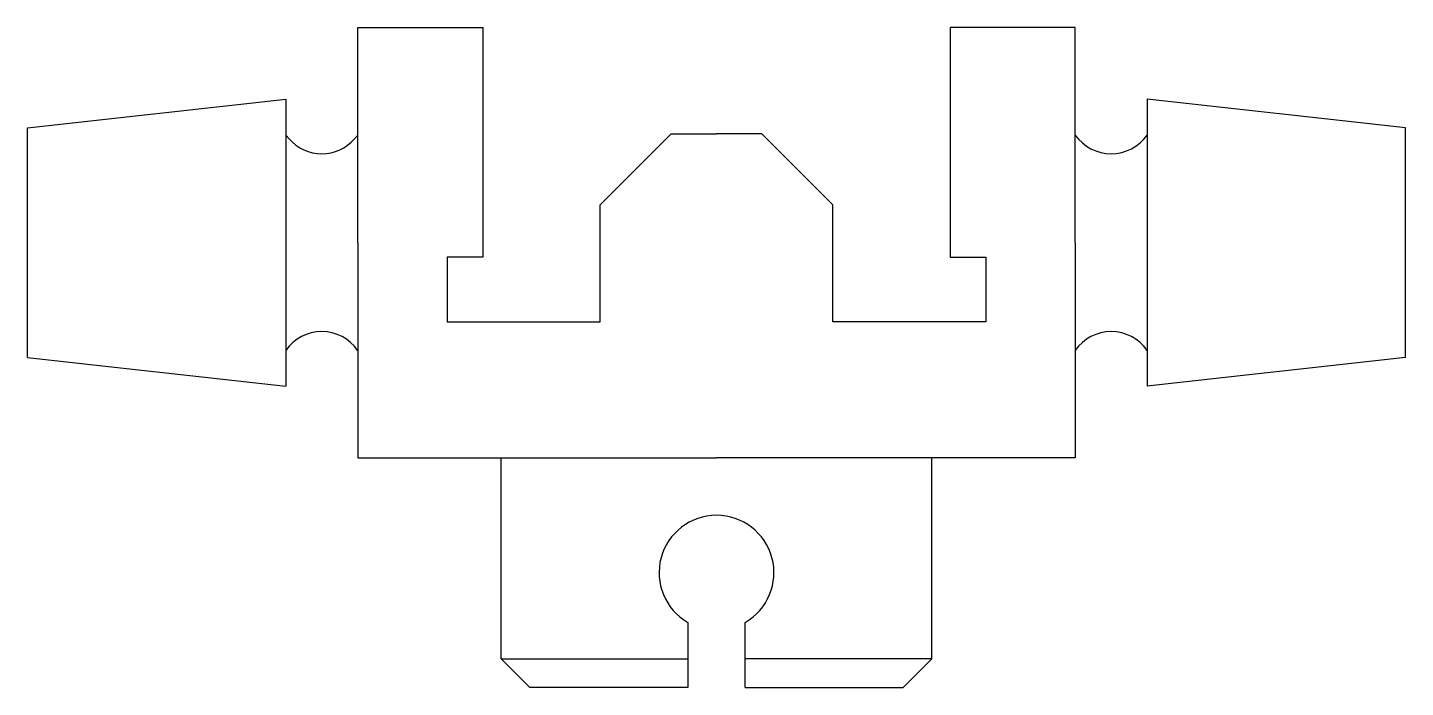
# Model space of a CAD drawing. Header units: millimetres. Extents: x 333 to 2732, y 37 to 1187.
import ezdxf

# ---------------------------------------------------------------- set-up
doc = ezdxf.new("R2010")
doc.units = ezdxf.units.MM
doc.header["$MEASUREMENT"] = 0
doc.linetypes.add('ACAD_ISO02W100', pattern=[15, 12, -3])
for name, color, linetype, plot in [('Baza', 30, 'ACAD_ISO02W100', False), ('Laterale', 130, 'ACAD_ISO02W100', False), ('Mijloc', 6, 'ACAD_ISO02W100', False)]:
    doc.layers.add(name, color=color, linetype=linetype, plot=plot)

msp = doc.modelspace()

# ---------------------------------------------------------------- linework, layer by layer
at = {"layer": 'Baza', "linetype": 'Continuous'}
for p, q in [((1157.6, 87.2), (1157.6, 437.1)), ((1907.5, 87.2), (1907.5, 437.1)), ((1482.6, 150.5), (1482.6, 37.2)), ((1582.6, 37.2), (1582.6, 150.5)), ((1157.6, 87.2), (1207.6, 37.2)), ((1157.6, 87.2), (1482.6, 87.2)), ((1907.5, 87.2), (1582.6, 87.2)), ((1907.5, 87.2), (1857.5, 37.2)), ((1482.6, 37.2), (1207.6, 37.2)), ((1582.6, 37.2), (1857.5, 37.2))]:
    msp.add_line(p, q, dxfattribs=at)
for start, end in [(90, 240), (300, 90)]:
    msp.add_arc((1532.6, 237.1), 100, start, end, dxfattribs=at)
at = {"layer": 'Laterale', "linetype": 'Continuous'}
for p, q in [((332.8, 1012), (782.7, 1062)), ((782.7, 1062), (782.7, 562.1)), ((2282.4, 1062), (2282.4, 562.1)), ((2732.3, 1012), (2282.4, 1062)), ((332.8, 612), (332.8, 1012)), ((2732.3, 612), (2732.3, 1012)), ((782.7, 999.5), (788.4, 992.9)), ((902, 992.9), (907.7, 999.5)), ((332.8, 612), (782.7, 562.1)), ((2732.3, 612), (2282.4, 562.1))]:
    msp.add_line(p, q, dxfattribs=at)
for centre, radius, start, end in [((845.2, 1041.8), 75, 220.7503, 319.2497), ((2219.9, 1043), 76.1, 214.8504, 325.1496), ((845.2, 581), 76.1, 34.8504, 145.1496), ((2219.9, 581), 76.1, 34.8504, 145.1496)]:
    msp.add_arc(centre, radius, start, end, dxfattribs=at)
at = {"layer": 'Mijloc', "linetype": 'Continuous'}
for p, q in [((907.7, 812), (907.7, 1186.9)), ((907.7, 1186.9), (1125.9, 1186.9)), ((1125.9, 1186.9), (1125.9, 786.7)), ((2157.4, 1186.9), (1939.3, 1186.9)), ((1939.3, 1186.9), (1939.3, 786.7)), ((2157.4, 812), (2157.4, 1186.9)), ((1330.1, 878.3), (1453.8, 1002)), ((1453.8, 1002), (1532.6, 1002)), ((1611.3, 1002), (1532.6, 1002)), ((1735, 878.3), (1611.3, 1002)), ((1330.1, 674.2), (1330.1, 878.3)), ((1735, 674.2), (1735, 878.3)), ((907.7, 812), (907.7, 437.1)), ((2157.4, 812), (2157.4, 437.1)), ((1125.9, 786.7), (1063.4, 786.7)), ((1063.4, 786.7), (1063.4, 674.2)), ((1939.3, 786.7), (2001.8, 786.7)), ((2001.8, 786.7), (2001.8, 674.2)), ((1063.4, 674.2), (1330.1, 674.2)), ((2001.8, 674.2), (1735, 674.2)), ((907.7, 437.1), (1532.6, 437.1)), ((2157.4, 437.1), (1532.6, 437.1))]:
    msp.add_line(p, q, dxfattribs=at)

doc.saveas('drawing.dxf')
